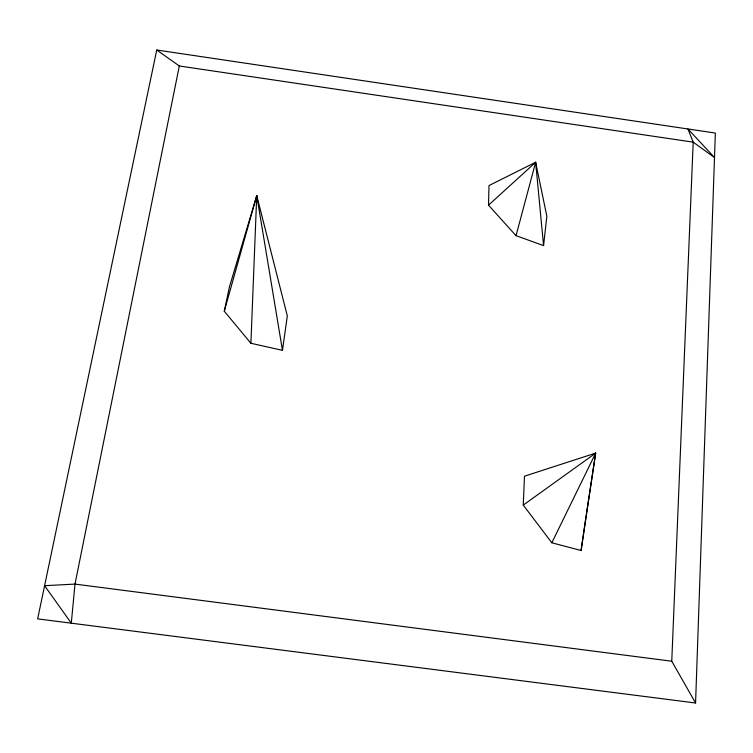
<?xml version="1.0" encoding="UTF-8"?>
<svg xmlns="http://www.w3.org/2000/svg" width="753" height="753" viewBox="0 0 753 753"><rect width="100%" height="100%" fill="white"/><g stroke="black" fill="none" stroke-linecap="round" stroke-linejoin="round"><path stroke-width="1.13" d="M488.509 205.183L488.998 185.558L535.637 162.272L546.857 216.262L543.572 245.6L516.04 235.68L488.509 205.183L535.637 162.272L543.572 245.6M695.574 702.991L715.35 133.055L156.746 50.009L37.65 618.881L695.574 702.991L671.761 661.228L693.202 142.157L687.95 128.989L714.503 157.537L693.202 142.157L179.308 65.982L156.746 50.009M250.9 343.274L256.745 195.62L287.326 315.912L282.469 350.343L250.9 343.274L224.281 311.215L229.42 286.978L256.745 195.62L282.469 350.343M523.269 505.094L524.465 476.197L595.661 453.108L581.081 550.499L551.827 542.781L523.269 505.094L595.661 453.108L586.201 515.268M581.081 550.499L586.032 516.398M179.308 65.982L74.999 584.093L71.29 623.183L44.596 585.693L74.999 584.093L671.761 661.228M516.04 235.68L535.637 162.272M224.281 311.215L256.745 195.62L256.848 197.954M551.827 542.781L595.661 453.108L593.722 454.388"/></g></svg>
